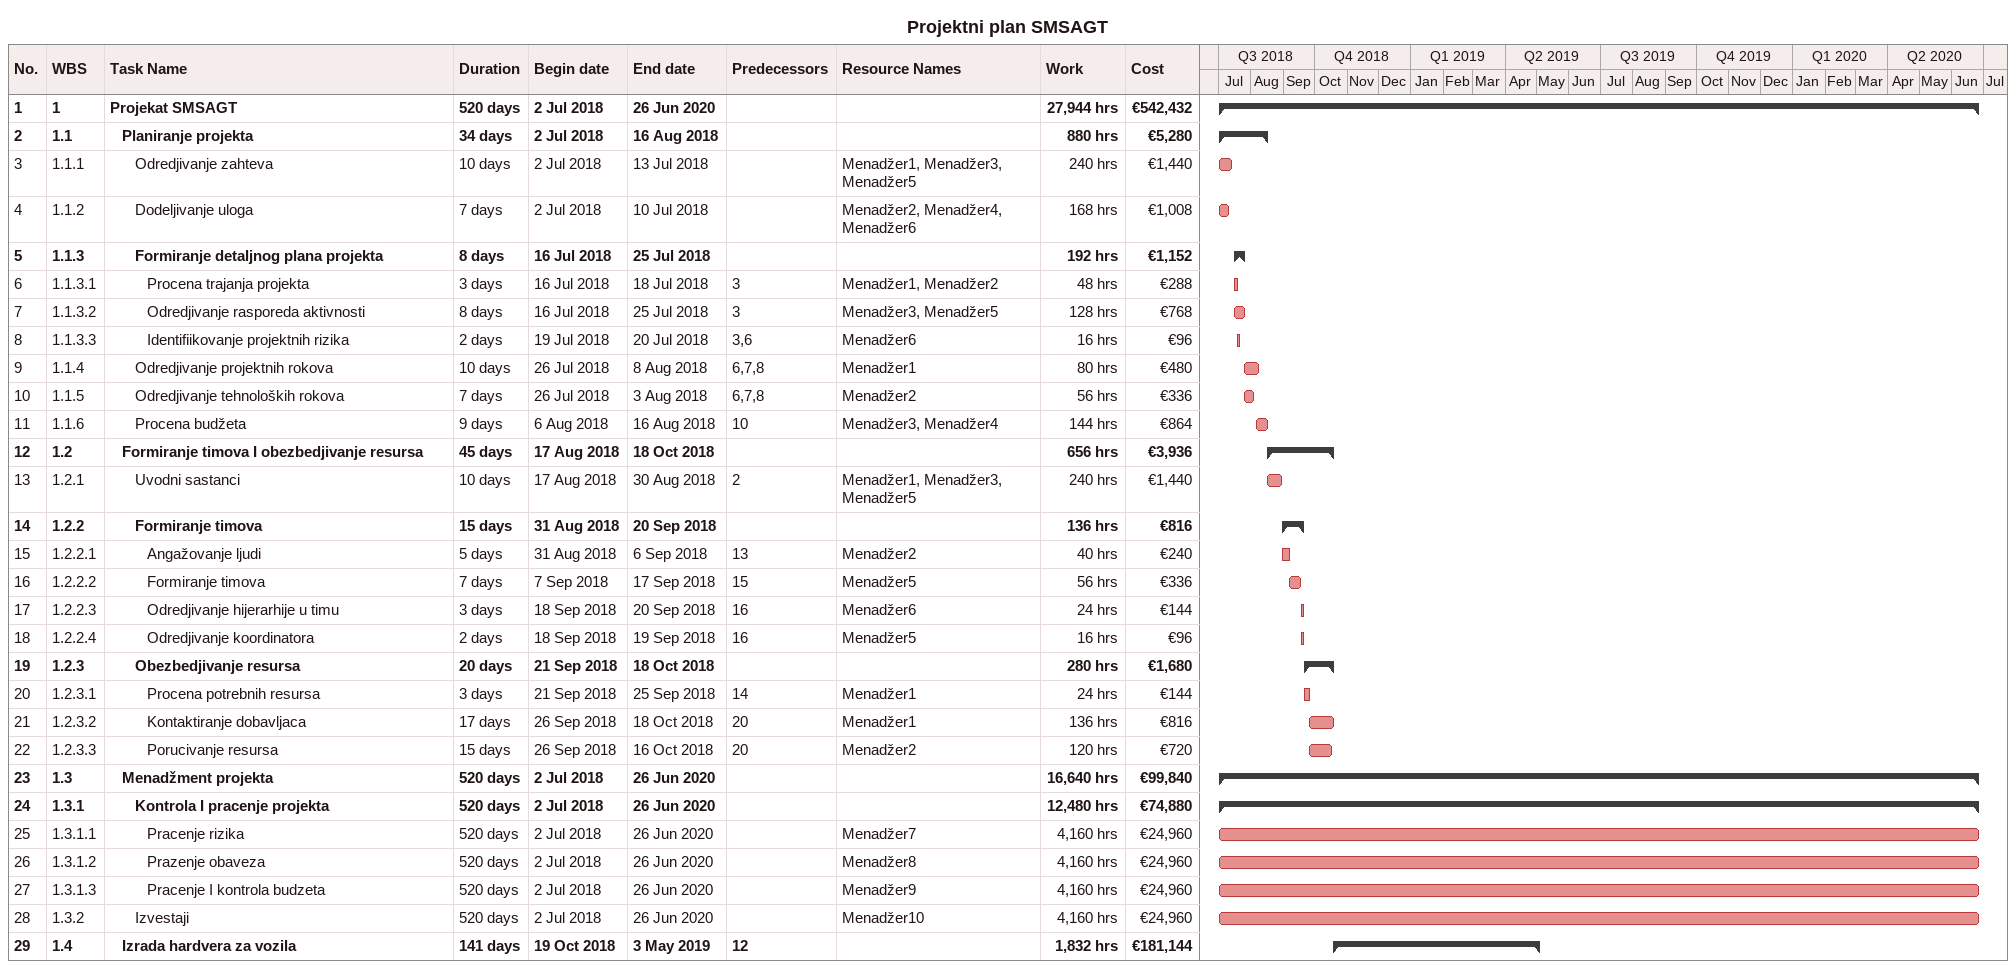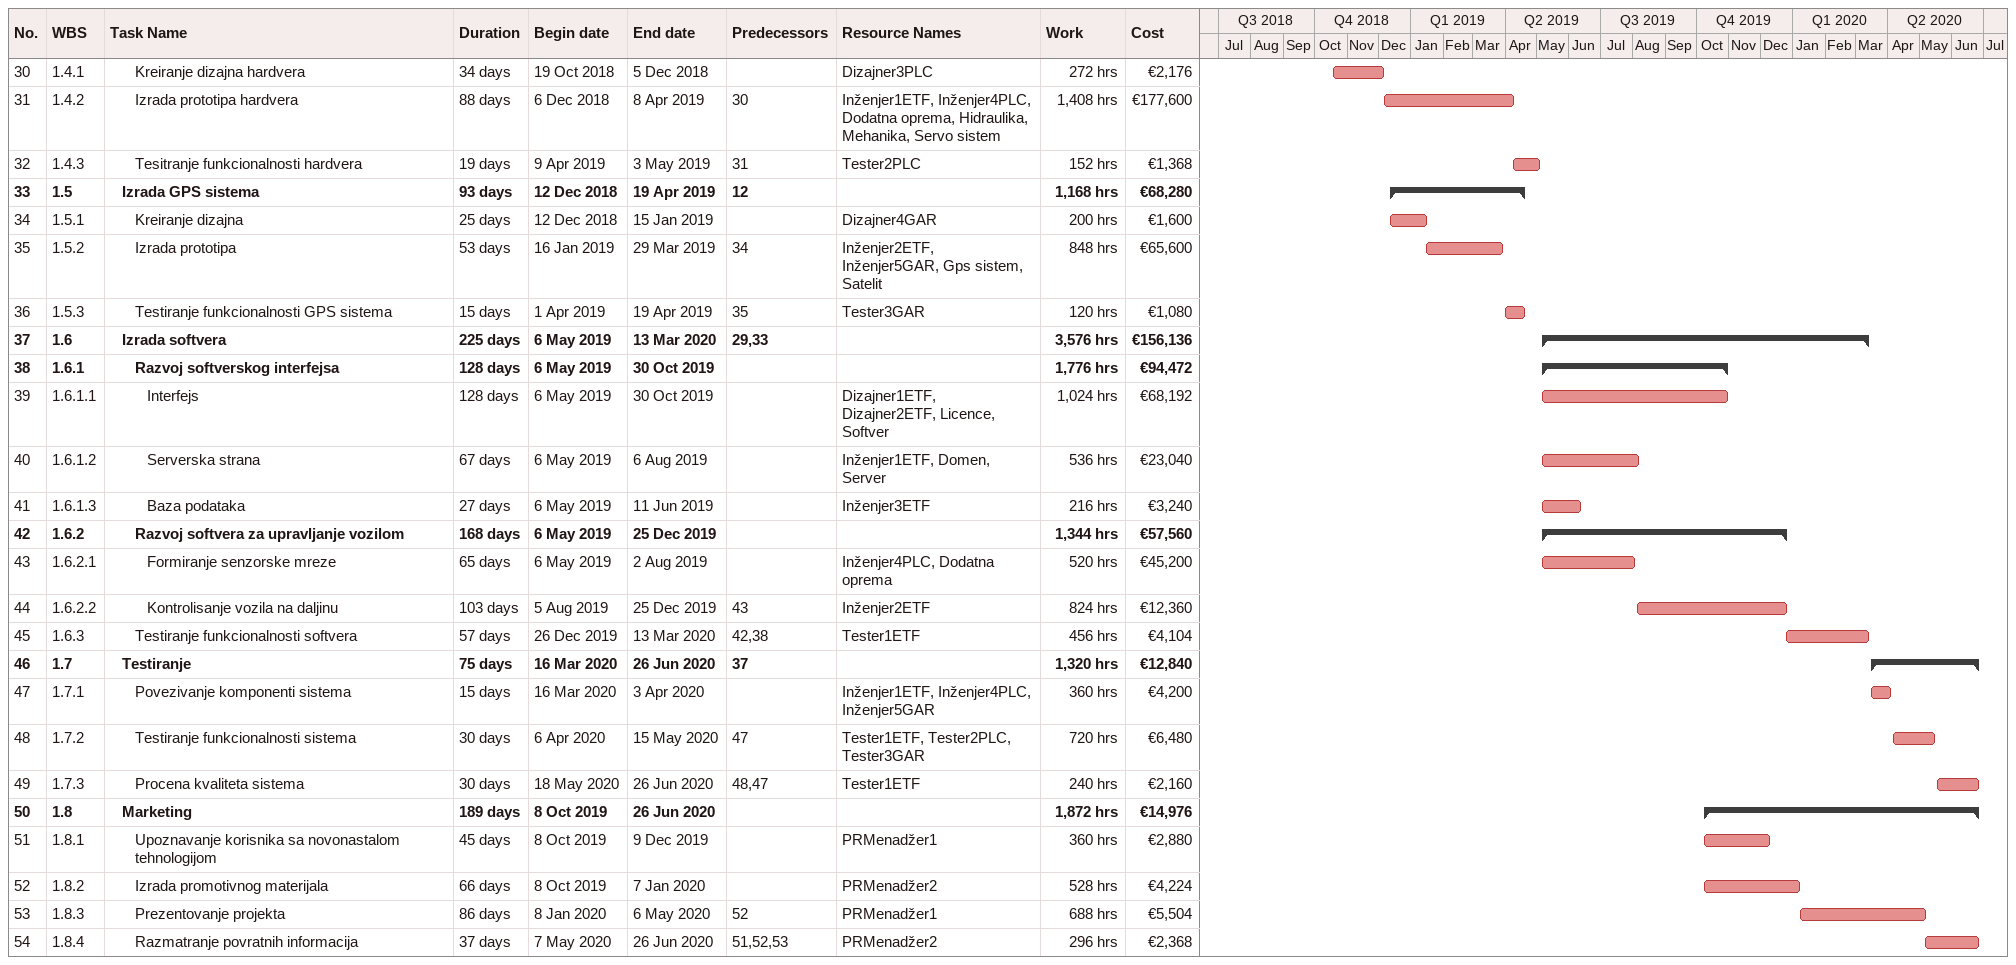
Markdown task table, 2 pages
Projektni plan SMSAGT

| ID | WBS | Task | Duration | Start | Finish | Predecessors | Resources | Work (h) | Cost (€) |
|---|---|---|---|---|---|---|---|---|---|
| 1 | 1 | **Projekat SMSAGT** | 520d | 2018-07-02 | 2020-06-26 |  |  | 27944 | 542432 |
| 2 | 1.1 | **Planiranje projekta** | 34d | 2018-07-02 | 2018-08-16 |  |  | 880 | 5280 |
| 3 | 1.1.1 | Odredjivanje zahteva | 10d | 2018-07-02 | 2018-07-13 |  | Menadžer1, Menadžer3, Menadžer5 | 240 | 1440 |
| 4 | 1.1.2 | Dodeljivanje uloga | 7d | 2018-07-02 | 2018-07-10 |  | Menadžer2, Menadžer4, Menadžer6 | 168 | 1008 |
| 5 | 1.1.3 | **Formiranje detaljnog plana projekta** | 8d | 2018-07-16 | 2018-07-25 |  |  | 192 | 1152 |
| 6 | 1.1.3.1 | Procena trajanja projekta | 3d | 2018-07-16 | 2018-07-18 | 3 | Menadžer1, Menadžer2 | 48 | 288 |
| 7 | 1.1.3.2 | Odredjivanje rasporeda aktivnosti | 8d | 2018-07-16 | 2018-07-25 | 3 | Menadžer3, Menadžer5 | 128 | 768 |
| 8 | 1.1.3.3 | Identifiikovanje projektnih rizika | 2d | 2018-07-19 | 2018-07-20 | 3, 6 | Menadžer6 | 16 | 96 |
| 9 | 1.1.4 | Odredjivanje projektnih rokova | 10d | 2018-07-26 | 2018-08-08 | 6, 7, 8 | Menadžer1 | 80 | 480 |
| 10 | 1.1.5 | Odredjivanje tehnoloških rokova | 7d | 2018-07-26 | 2018-08-03 | 6, 7, 8 | Menadžer2 | 56 | 336 |
| 11 | 1.1.6 | Procena budžeta | 9d | 2018-08-06 | 2018-08-16 | 10 | Menadžer3, Menadžer4 | 144 | 864 |
| 12 | 1.2 | **Formiranje timova I obezbedjivanje resursa** | 45d | 2018-08-17 | 2018-10-18 |  |  | 656 | 3936 |
| 13 | 1.2.1 | Uvodni sastanci | 10d | 2018-08-17 | 2018-08-30 | 2 | Menadžer1, Menadžer3, Menadžer5 | 240 | 1440 |
| 14 | 1.2.2 | **Formiranje timova** | 15d | 2018-08-31 | 2018-09-20 |  |  | 136 | 816 |
| 15 | 1.2.2.1 | Angažovanje ljudi | 5d | 2018-08-31 | 2018-09-06 | 13 | Menadžer2 | 40 | 240 |
| 16 | 1.2.2.2 | Formiranje timova | 7d | 2018-09-07 | 2018-09-17 | 15 | Menadžer5 | 56 | 336 |
| 17 | 1.2.2.3 | Odredjivanje hijerarhije u timu | 3d | 2018-09-18 | 2018-09-20 | 16 | Menadžer6 | 24 | 144 |
| 18 | 1.2.2.4 | Odredjivanje koordinatora | 2d | 2018-09-18 | 2018-09-19 | 16 | Menadžer5 | 16 | 96 |
| 19 | 1.2.3 | **Obezbedjivanje resursa** | 20d | 2018-09-21 | 2018-10-18 |  |  | 280 | 1680 |
| 20 | 1.2.3.1 | Procena potrebnih resursa | 3d | 2018-09-21 | 2018-09-25 | 14 | Menadžer1 | 24 | 144 |
| 21 | 1.2.3.2 | Kontaktiranje dobavljaca | 17d | 2018-09-26 | 2018-10-18 | 20 | Menadžer1 | 136 | 816 |
| 22 | 1.2.3.3 | Porucivanje resursa | 15d | 2018-09-26 | 2018-10-16 | 20 | Menadžer2 | 120 | 720 |
| 23 | 1.3 | **Menadžment projekta** | 520d | 2018-07-02 | 2020-06-26 |  |  | 16640 | 99840 |
| 24 | 1.3.1 | **Kontrola I pracenje projekta** | 520d | 2018-07-02 | 2020-06-26 |  |  | 12480 | 74880 |
| 25 | 1.3.1.1 | Pracenje rizika | 520d | 2018-07-02 | 2020-06-26 |  | Menadžer7 | 4160 | 24960 |
| 26 | 1.3.1.2 | Prazenje obaveza | 520d | 2018-07-02 | 2020-06-26 |  | Menadžer8 | 4160 | 24960 |
| 27 | 1.3.1.3 | Pracenje I kontrola budzeta | 520d | 2018-07-02 | 2020-06-26 |  | Menadžer9 | 4160 | 24960 |
| 28 | 1.3.2 | Izvestaji | 520d | 2018-07-02 | 2020-06-26 |  | Menadžer10 | 4160 | 24960 |
| 29 | 1.4 | **Izrada hardvera za vozila** | 141d | 2018-10-19 | 2019-05-03 | 12 |  | 1832 | 181144 |
| 30 | 1.4.1 | Kreiranje dizajna hardvera | 34d | 2018-10-19 | 2018-12-05 |  | Dizajner3PLC | 272 | 2176 |
| 31 | 1.4.2 | Izrada prototipa hardvera | 88d | 2018-12-06 | 2019-04-08 | 30 | Inženjer1ETF, Inženjer4PLC, Dodatna oprema, Hidraulika, Mehanika, Servo sistem | 1408 | 177600 |
| 32 | 1.4.3 | Tesitranje funkcionalnosti hardvera | 19d | 2019-04-09 | 2019-05-03 | 31 | Tester2PLC | 152 | 1368 |
| 33 | 1.5 | **Izrada GPS sistema** | 93d | 2018-12-12 | 2019-04-19 | 12 |  | 1168 | 68280 |
| 34 | 1.5.1 | Kreiranje dizajna | 25d | 2018-12-12 | 2019-01-15 |  | Dizajner4GAR | 200 | 1600 |
| 35 | 1.5.2 | Izrada prototipa | 53d | 2019-01-16 | 2019-03-29 | 34 | Inženjer2ETF, Inženjer5GAR, Gps sistem, Satelit | 848 | 65600 |
| 36 | 1.5.3 | Testiranje funkcionalnosti GPS sistema | 15d | 2019-04-01 | 2019-04-19 | 35 | Tester3GAR | 120 | 1080 |
| 37 | 1.6 | **Izrada softvera** | 225d | 2019-05-06 | 2020-03-13 | 29, 33 |  | 3576 | 156136 |
| 38 | 1.6.1 | **Razvoj softverskog interfejsa** | 128d | 2019-05-06 | 2019-10-30 |  |  | 1776 | 94472 |
| 39 | 1.6.1.1 | Interfejs | 128d | 2019-05-06 | 2019-10-30 |  | Dizajner1ETF, Dizajner2ETF, Licence, Softver | 1024 | 68192 |
| 40 | 1.6.1.2 | Serverska strana | 67d | 2019-05-06 | 2019-08-06 |  | Inženjer1ETF, Domen, Server | 536 | 23040 |
| 41 | 1.6.1.3 | Baza podataka | 27d | 2019-05-06 | 2019-06-11 |  | Inženjer3ETF | 216 | 3240 |
| 42 | 1.6.2 | **Razvoj softvera za upravljanje vozilom** | 168d | 2019-05-06 | 2019-12-25 |  |  | 1344 | 57560 |
| 43 | 1.6.2.1 | Formiranje senzorske mreze | 65d | 2019-05-06 | 2019-08-02 |  | Inženjer4PLC, Dodatna oprema | 520 | 45200 |
| 44 | 1.6.2.2 | Kontrolisanje vozila na daljinu | 103d | 2019-08-05 | 2019-12-25 | 43 | Inženjer2ETF | 824 | 12360 |
| 45 | 1.6.3 | Testiranje funkcionalnosti softvera | 57d | 2019-12-26 | 2020-03-13 | 42, 38 | Tester1ETF | 456 | 4104 |
| 46 | 1.7 | **Testiranje** | 75d | 2020-03-16 | 2020-06-26 | 37 |  | 1320 | 12840 |
| 47 | 1.7.1 | Povezivanje komponenti sistema | 15d | 2020-03-16 | 2020-04-03 |  | Inženjer1ETF, Inženjer4PLC, Inženjer5GAR | 360 | 4200 |
| 48 | 1.7.2 | Testiranje funkcionalnosti sistema | 30d | 2020-04-06 | 2020-05-15 | 47 | Tester1ETF, Tester2PLC, Tester3GAR | 720 | 6480 |
| 49 | 1.7.3 | Procena kvaliteta sistema | 30d | 2020-05-18 | 2020-06-26 | 48, 47 | Tester1ETF | 240 | 2160 |
| 50 | 1.8 | **Marketing** | 189d | 2019-10-08 | 2020-06-26 |  |  | 1872 | 14976 |
| 51 | 1.8.1 | Upoznavanje korisnika sa novonastalom tehnologijom | 45d | 2019-10-08 | 2019-12-09 |  | PRMenadžer1 | 360 | 2880 |
| 52 | 1.8.2 | Izrada promotivnog materijala | 66d | 2019-10-08 | 2020-01-07 |  | PRMenadžer2 | 528 | 4224 |
| 53 | 1.8.3 | Prezentovanje projekta | 86d | 2020-01-08 | 2020-05-06 | 52 | PRMenadžer1 | 688 | 5504 |
| 54 | 1.8.4 | Razmatranje povratnih informacija | 37d | 2020-05-07 | 2020-06-26 | 51, 52, 53 | PRMenadžer2 | 296 | 2368 |
